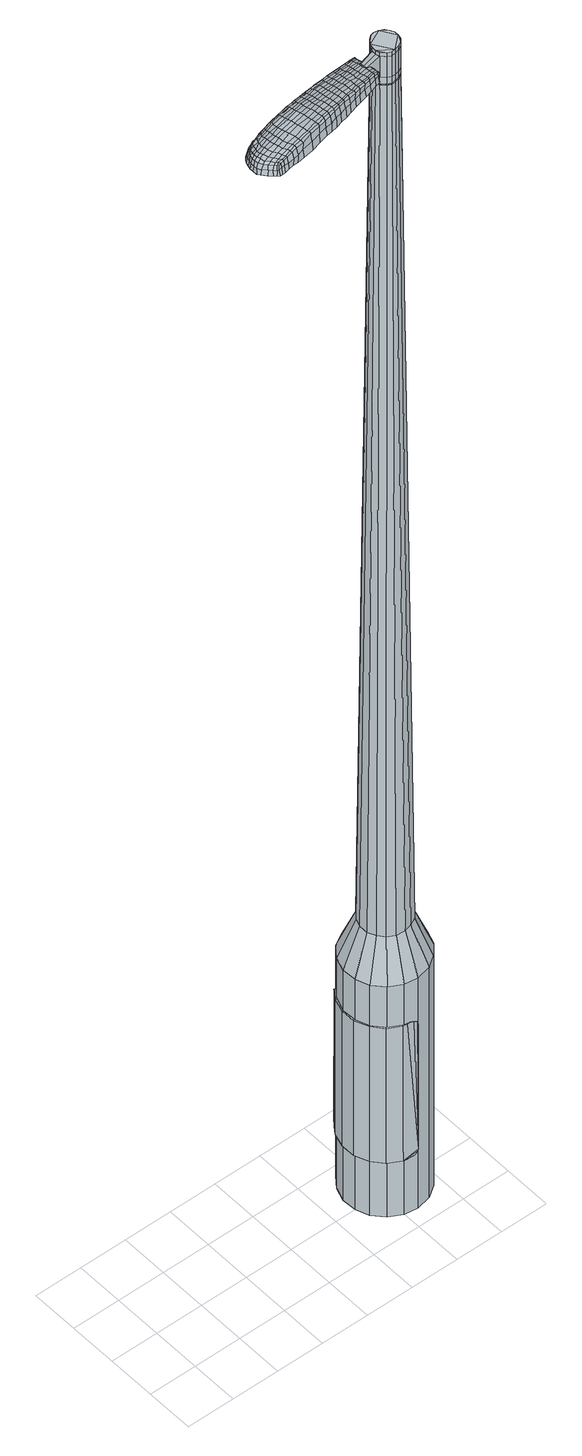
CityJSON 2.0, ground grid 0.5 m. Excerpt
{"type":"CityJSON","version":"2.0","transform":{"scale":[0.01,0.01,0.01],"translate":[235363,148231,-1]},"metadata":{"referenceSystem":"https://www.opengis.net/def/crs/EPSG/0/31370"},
"CityObjects":{
"object1":{"type":"GenericCityObject","attributes":{"cluster":189,"mean_distance_to_centroid":0.269,"new_centroid_x":235365.64,"new_centroid_y":148231.61,"mean_distance_to_camera":12.07,"H1":10.88,"H2":9.41,"Z_final":115.58,"cluster2":-1,"proj_x":235364.16,"proj_y":148224.56,"id_line":85616,"bearing_l":281.86,"distance":7.21,"orientation":"right","G_obj":191.86},"geometry":[{"type":"MultiSurface","lod":"2","boundaries":[[[0,1,2,3]],[[1,4,5,2]],[[4,6,7,5]],[[6,8,9,7]],[[8,10,11,9]],[[10,12,13,11]],[[12,14,15,13]],[[14,16,17,15]],[[16,18,19,17]],[[18,20,21,19]],[[20,22,23,21]],[[22,24,25,23]],[[24,26,27,25]],[[26,28,29,27]],[[28,30,31,29]],[[30,32,33,31]],[[32,34,35,33]],[[34,0,3,35]],[[36,37,38,39]],[[38,40,41,42]],[[41,43,42]],[[42,44,45,46]],[[45,47,46]],[[46,48,49,50]],[[49,51,50]],[[42,46,50,38]],[[50,52,39,38]],[[53,36,39]],[[2,5,7,35]],[[7,9,11,15]],[[11,13,15]],[[15,17,19,23]],[[19,21,23]],[[23,25,27,31]],[[27,29,31]],[[15,23,31,7]],[[31,33,35,7]],[[3,2,35]],[[1,0,54,55]],[[0,34,56,54]],[[34,32,57,56]],[[32,30,58,57]],[[30,28,59,58]],[[28,26,60,59]],[[26,24,61,60]],[[24,22,62,61]],[[22,20,63,62]],[[20,18,64,63]],[[18,16,65,64]],[[16,14,66,65]],[[14,12,67,66]],[[12,10,68,67]],[[10,8,69,68]],[[8,6,70,69]],[[6,4,71,70]],[[4,1,55,71]],[[55,54,72,73]],[[54,56,74,72]],[[56,57,75,74]],[[57,58,76,75]],[[58,59,77,76]],[[59,60,78,77]],[[60,61,79,78]],[[61,62,80,79]],[[62,63,81,80]],[[63,64,82,81]],[[64,65,83,82]],[[65,66,84,83]],[[66,67,85,84]],[[67,68,86,85]],[[68,69,87,86]],[[69,70,88,87]],[[70,71,89,88]],[[71,55,73,89]],[[72,90,91,73]],[[92,93,90,72]],[[94,95,93,92]],[[96,97,95,94]],[[77,98,97,96]],[[78,99,98,77]],[[79,100,99,78]],[[101,102,100,79]],[[81,103,102,101]],[[82,104,103,81]],[[83,105,104,82]],[[106,107,105,83]],[[108,109,107,106]],[[110,111,109,108]],[[112,113,111,110]],[[88,114,113,112]],[[115,116,114,88]],[[73,91,116,115]],[[117,118,119,120]],[[121,117,120,122]],[[123,121,122,124]],[[125,123,124,126]],[[127,125,126,128]],[[129,127,128,130]],[[131,129,130,132]],[[133,131,132,134]],[[135,133,134,136]],[[137,135,136,138]],[[139,137,138,140]],[[141,139,140,142]],[[143,141,142,144]],[[145,143,144,146]],[[147,145,146,148]],[[149,147,148,150]],[[74,92,72]],[[74,75,94,92]],[[75,76,96,94]],[[76,77,96]],[[80,101,79]],[[80,81,101]],[[84,106,83]],[[84,85,108,106]],[[85,86,110,108]],[[86,87,112,110]],[[87,88,112]],[[89,115,88]],[[89,73,115]],[[151,116,91]],[[151,114,116]],[[152,113,114]],[[152,153,111,113]],[[153,154,109,111]],[[154,155,107,109]],[[155,105,107]],[[156,102,103]],[[156,100,102]],[[157,97,98]],[[157,158,95,97]],[[158,159,93,95]],[[159,90,93]],[[39,52,149,160]],[[91,90,161,150]],[[53,39,160,118]],[[90,159,119,161]],[[36,53,118,117]],[[159,158,120,119]],[[37,36,117,121]],[[158,157,122,120]],[[38,37,121,123]],[[157,98,124,122]],[[40,38,123,125]],[[98,99,126,124]],[[41,40,125,127]],[[99,100,128,126]],[[43,41,127,129]],[[100,156,130,128]],[[42,43,129,131]],[[156,103,132,130]],[[44,42,131,133]],[[103,104,134,132]],[[45,44,133,135]],[[104,105,136,134]],[[47,45,135,137]],[[105,155,138,136]],[[46,47,137,139]],[[155,154,140,138]],[[48,46,139,141]],[[154,153,142,140]],[[49,48,141,143]],[[153,152,144,142]],[[51,49,143,145]],[[152,114,146,144]],[[50,51,145,147]],[[114,151,148,146]],[[52,50,147,149]],[[151,91,150,148]],[[149,150,162,163]],[[150,161,164,162]],[[161,119,165,164]],[[119,118,166,165]],[[118,160,167,166]],[[160,149,163,167]],[[168,169,170,171]],[[172,168,171,173]],[[168,172,174,175]],[[169,168,175,176]],[[177,178,179,180]],[[181,177,180,182]],[[177,181,183,184]],[[178,177,184,185]],[[186,187,188,189]],[[190,186,189,191]],[[186,190,192,193]],[[187,186,193,194]],[[195,196,197,198]],[[199,195,198,200]],[[195,199,201,202]],[[196,195,202,203]],[[204,205,206,207]],[[208,204,207,209]],[[204,208,210,211]],[[205,204,211,212]],[[213,214,215,216]],[[217,213,216,218]],[[213,217,219,220]],[[214,213,220,221]],[[222,223,224,225]],[[214,222,225,215]],[[222,214,221,226]],[[223,222,226,227]],[[228,229,230,231]],[[223,228,231,224]],[[228,223,227,232]],[[229,228,232,233]],[[234,172,173,235]],[[229,234,235,230]],[[234,229,233,236]],[[172,234,236,174]],[[237,238,239,240]],[[241,237,240,242]],[[237,241,243,244]],[[238,237,244,245]],[[246,247,248,249]],[[238,246,249,239]],[[246,238,245,250]],[[247,246,250,251]],[[252,253,254,255]],[[247,252,255,248]],[[252,247,251,256]],[[253,252,256,257]],[[258,259,260,261]],[[253,258,261,254]],[[258,253,257,262]],[[259,258,262,263]],[[264,169,176,265]],[[259,264,265,260]],[[264,259,263,266]],[[169,264,266,170]],[[267,268,269,270]],[[271,267,270,272]],[[267,271,273,274]],[[268,267,274,275]],[[276,277,278,279]],[[268,276,279,269]],[[276,268,275,280]],[[277,276,280,281]],[[282,283,284,285]],[[277,282,285,278]],[[282,277,281,286]],[[283,282,286,287]],[[288,181,182,289]],[[283,288,289,284]],[[288,283,287,290]],[[181,288,290,183]],[[291,292,293,294]],[[295,291,294,296]],[[291,295,297,298]],[[292,291,298,299]],[[300,301,302,303]],[[292,300,303,293]],[[300,292,299,304]],[[301,300,304,305]],[[306,307,308,309]],[[301,306,309,302]],[[306,301,305,310]],[[307,306,310,311]],[[312,313,314,315]],[[307,312,315,308]],[[312,307,311,316]],[[313,312,316,317]],[[318,178,185,319]],[[313,318,319,314]],[[318,313,317,320]],[[178,318,320,179]],[[321,207,206,322]],[[323,321,322,324]],[[321,323,325,326]],[[207,321,326,209]],[[327,323,324,328]],[[329,327,328,330]],[[327,329,331,332]],[[323,327,332,325]],[[333,329,330,334]],[[335,333,334,336]],[[333,335,337,338]],[[329,333,338,331]],[[339,335,336,340]],[[341,339,340,342]],[[339,341,343,344]],[[335,339,344,337]],[[345,341,342,346]],[[196,345,346,197]],[[345,196,203,347]],[[341,345,347,343]],[[348,349,194,193]],[[350,348,193,192]],[[348,350,351,352]],[[349,348,352,353]],[[354,355,353,352]],[[356,354,352,351]],[[354,356,357,358]],[[355,354,358,359]],[[360,361,359,358]],[[362,360,358,357]],[[360,362,363,364]],[[361,360,364,365]],[[366,367,365,364]],[[368,366,364,363]],[[366,368,201,199]],[[367,366,199,200]],[[369,370,371,372]],[[271,369,372,273]],[[369,271,272,373]],[[370,369,373,374]],[[375,190,191,376]],[[370,375,376,371]],[[375,370,374,377]],[[190,375,377,192]],[[378,379,380,381]],[[217,378,381,219]],[[378,217,218,382]],[[379,378,382,383]],[[384,385,386,387]],[[379,384,387,380]],[[384,379,383,388]],[[385,384,388,389]],[[390,187,194,391]],[[385,390,391,386]],[[390,385,389,392]],[[187,390,392,188]],[[393,394,395,396]],[[175,393,396,176]],[[393,175,174,397]],[[394,393,397,398]],[[399,400,401,402]],[[394,399,402,395]],[[399,394,398,403]],[[400,399,403,404]],[[405,198,197,406]],[[400,405,406,401]],[[405,400,404,407]],[[198,405,407,200]],[[408,409,410,411]],[[180,408,411,182]],[[408,180,179,412]],[[409,408,412,413]],[[414,202,201,415]],[[409,414,415,410]],[[414,409,413,416]],[[202,414,416,203]],[[417,418,419,420]],[[295,417,420,297]],[[417,295,296,421]],[[418,417,421,422]],[[423,208,209,424]],[[418,423,424,419]],[[423,418,422,425]],[[208,423,425,210]],[[426,427,428,429]],[[241,426,429,243]],[[426,241,242,430]],[[427,426,430,431]],[[432,433,434,435]],[[427,432,435,428]],[[432,427,431,436]],[[433,432,436,437]],[[438,205,212,439]],[[433,438,439,434]],[[438,433,437,440]],[[205,438,440,206]],[[441,442,431,430]],[[240,441,430,242]],[[441,240,239,443]],[[442,441,443,444]],[[445,446,437,436]],[[442,445,436,431]],[[445,442,444,447]],[[446,445,447,448]],[[449,322,206,440]],[[446,449,440,437]],[[449,446,448,450]],[[322,449,450,324]],[[451,452,453,454]],[[298,451,454,299]],[[451,298,297,420]],[[452,451,420,419]],[[455,326,325,456]],[[452,455,456,453]],[[455,452,419,424]],[[326,455,424,209]],[[457,458,444,443]],[[249,457,443,239]],[[457,249,248,459]],[[458,457,459,460]],[[461,462,448,447]],[[458,461,447,444]],[[461,458,460,463]],[[462,461,463,464]],[[465,328,324,450]],[[462,465,450,448]],[[465,462,464,466]],[[328,465,466,330]],[[467,468,469,470]],[[304,467,470,305]],[[467,304,299,454]],[[468,467,454,453]],[[471,332,331,472]],[[468,471,472,469]],[[471,468,453,456]],[[332,471,456,325]],[[473,474,460,459]],[[255,473,459,248]],[[473,255,254,475]],[[474,473,475,476]],[[477,478,464,463]],[[474,477,463,460]],[[477,474,476,479]],[[478,477,479,480]],[[481,334,330,466]],[[478,481,466,464]],[[481,478,480,482]],[[334,481,482,336]],[[483,484,485,486]],[[310,483,486,311]],[[483,310,305,470]],[[484,483,470,469]],[[487,338,337,488]],[[484,487,488,485]],[[487,484,469,472]],[[338,487,472,331]],[[489,490,476,475]],[[261,489,475,254]],[[489,261,260,491]],[[490,489,491,492]],[[493,494,480,479]],[[490,493,479,476]],[[493,490,492,495]],[[494,493,495,496]],[[497,340,336,482]],[[494,497,482,480]],[[497,494,496,498]],[[340,497,498,342]],[[499,500,501,502]],[[316,499,502,317]],[[499,316,311,486]],[[500,499,486,485]],[[503,344,343,504]],[[500,503,504,501]],[[503,500,485,488]],[[344,503,488,337]],[[505,506,492,491]],[[265,505,491,260]],[[505,265,176,396]],[[506,505,396,395]],[[507,508,496,495]],[[506,507,495,492]],[[507,506,395,402]],[[508,507,402,401]],[[509,346,342,498]],[[508,509,498,496]],[[509,508,401,406]],[[346,509,406,197]],[[510,511,413,412]],[[320,510,412,179]],[[510,320,317,502]],[[511,510,502,501]],[[512,347,203,416]],[[511,512,416,413]],[[512,511,501,504]],[[347,512,504,343]],[[513,514,374,373]],[[270,513,373,272]],[[513,270,269,515]],[[514,513,515,516]],[[517,350,192,377]],[[514,517,377,374]],[[517,514,516,518]],[[350,517,518,351]],[[519,520,521,522]],[[220,519,522,221]],[[519,220,219,381]],[[520,519,381,380]],[[523,524,525,526]],[[520,523,526,521]],[[523,520,380,387]],[[524,523,387,386]],[[527,349,353,528]],[[524,527,528,525]],[[527,524,386,391]],[[349,527,391,194]],[[529,530,516,515]],[[279,529,515,269]],[[529,279,278,531]],[[530,529,531,532]],[[533,356,351,518]],[[530,533,518,516]],[[533,530,532,534]],[[356,533,534,357]],[[535,536,537,538]],[[226,535,538,227]],[[535,226,221,522]],[[536,535,522,521]],[[539,540,541,542]],[[536,539,542,537]],[[539,536,521,526]],[[540,539,526,525]],[[543,355,359,544]],[[540,543,544,541]],[[543,540,525,528]],[[355,543,528,353]],[[545,546,532,531]],[[285,545,531,278]],[[545,285,284,547]],[[546,545,547,548]],[[549,362,357,534]],[[546,549,534,532]],[[549,546,548,550]],[[362,549,550,363]],[[551,552,553,554]],[[232,551,554,233]],[[551,232,227,538]],[[552,551,538,537]],[[555,556,557,558]],[[552,555,558,553]],[[555,552,537,542]],[[556,555,542,541]],[[559,361,365,560]],[[556,559,560,557]],[[559,556,541,544]],[[361,559,544,359]],[[561,562,548,547]],[[289,561,547,284]],[[561,289,182,411]],[[562,561,411,410]],[[563,368,363,550]],[[562,563,550,548]],[[563,562,410,415]],[[368,563,415,201]],[[564,565,398,397]],[[236,564,397,174]],[[564,236,233,554]],[[565,564,554,553]],[[566,567,404,403]],[[565,566,403,398]],[[566,565,553,558]],[[567,566,558,557]],[[568,367,200,407]],[[567,568,407,404]],[[568,567,557,560]],[[367,568,560,365]],[[569,570,571,572]],[[572,571,573,574]],[[575,573,571,576]],[[576,571,570,577]],[[578,579,580,581]],[[581,580,582,583]],[[584,582,580,585]],[[585,580,579,586]],[[587,588,589,590]],[[590,589,591,592]],[[593,591,589,594]],[[594,589,588,595]],[[596,597,598,599]],[[599,598,600,601]],[[602,600,598,603]],[[603,598,597,604]],[[605,606,607,608]],[[608,607,609,610]],[[611,609,607,612]],[[612,607,606,613]],[[614,615,616,617]],[[617,616,618,619]],[[620,618,616,621]],[[621,616,615,622]],[[623,624,625,626]],[[626,625,615,614]],[[622,615,625,627]],[[627,625,624,628]],[[629,630,631,632]],[[632,631,624,623]],[[628,624,631,633]],[[633,631,630,634]],[[574,573,635,636]],[[636,635,630,629]],[[634,630,635,637]],[[637,635,573,575]],[[638,639,640,641]],[[641,640,642,643]],[[644,642,640,645]],[[645,640,639,646]],[[647,648,649,650]],[[650,649,639,638]],[[646,639,649,651]],[[651,649,648,652]],[[653,654,655,656]],[[656,655,648,647]],[[652,648,655,657]],[[657,655,654,658]],[[659,660,661,662]],[[662,661,654,653]],[[658,654,661,663]],[[663,661,660,664]],[[577,570,665,666]],[[666,665,660,659]],[[664,660,665,667]],[[667,665,570,569]],[[668,669,670,671]],[[671,670,672,673]],[[674,672,670,675]],[[675,670,669,676]],[[677,678,679,680]],[[680,679,669,668]],[[676,669,679,681]],[[681,679,678,682]],[[683,684,685,686]],[[686,685,678,677]],[[682,678,685,687]],[[687,685,684,688]],[[583,582,689,690]],[[690,689,684,683]],[[688,684,689,691]],[[691,689,582,584]],[[692,693,694,695]],[[695,694,696,697]],[[698,696,694,699]],[[699,694,693,700]],[[701,702,703,704]],[[704,703,693,692]],[[700,693,703,705]],[[705,703,702,706]],[[707,708,709,710]],[[710,709,702,701]],[[706,702,709,711]],[[711,709,708,712]],[[713,714,715,716]],[[716,715,708,707]],[[712,708,715,717]],[[717,715,714,718]],[[586,579,719,720]],[[720,719,714,713]],[[718,714,719,721]],[[721,719,579,578]],[[605,608,722,723]],[[723,722,724,725]],[[726,724,722,166]],[[166,722,608,610]],[[725,724,727,728]],[[728,727,729,730]],[[731,729,727,732]],[[732,727,724,726]],[[730,729,733,734]],[[734,733,735,736]],[[737,735,733,738]],[[738,733,729,731]],[[736,735,739,740]],[[740,739,741,742]],[[743,741,739,744]],[[744,739,735,737]],[[742,741,745,746]],[[746,745,597,596]],[[604,597,745,747]],[[747,745,741,743]],[[595,748,749,594]],[[594,749,750,593]],[[751,750,749,752]],[[752,749,748,753]],[[753,754,755,752]],[[752,755,756,751]],[[757,756,755,758]],[[758,755,754,759]],[[759,760,761,758]],[[758,761,762,757]],[[763,762,761,764]],[[764,761,760,765]],[[765,766,767,764]],[[764,767,768,763]],[[602,768,767,600]],[[600,767,766,601]],[[769,770,771,772]],[[772,771,672,674]],[[673,672,771,773]],[[773,771,770,774]],[[592,591,775,776]],[[776,775,770,769]],[[774,770,775,777]],[[777,775,591,593]],[[778,779,780,781]],[[781,780,618,620]],[[619,618,780,782]],[[782,780,779,783]],[[784,785,786,787]],[[787,786,779,778]],[[783,779,786,788]],[[788,786,785,789]],[[595,588,790,791]],[[791,790,785,784]],[[789,785,790,792]],[[792,790,588,587]],[[793,794,795,796]],[[796,795,576,577]],[[575,576,795,797]],[[797,795,794,798]],[[799,800,801,802]],[[802,801,794,793]],[[798,794,801,803]],[[803,801,800,804]],[[596,599,805,806]],[[806,805,800,799]],[[804,800,805,807]],[[807,805,599,601]],[[808,809,810,811]],[[811,810,581,583]],[[578,581,810,812]],[[812,810,809,813]],[[602,603,814,815]],[[815,814,809,808]],[[813,809,814,816]],[[816,814,603,604]],[[817,818,819,820]],[[820,819,696,698]],[[697,696,819,821]],[[821,819,818,822]],[[610,609,823,824]],[[824,823,818,817]],[[822,818,823,825]],[[825,823,609,611]],[[826,827,828,829]],[[829,828,642,644]],[[643,642,828,830]],[[830,828,827,831]],[[832,833,834,835]],[[835,834,827,826]],[[831,827,834,836]],[[836,834,833,837]],[[613,606,838,839]],[[839,838,833,832]],[[837,833,838,840]],[[840,838,606,605]],[[831,841,842,830]],[[830,842,641,643]],[[638,641,842,843]],[[843,842,841,844]],[[837,845,846,836]],[[836,846,841,831]],[[844,841,846,847]],[[847,846,845,848]],[[605,723,849,840]],[[840,849,845,837]],[[848,845,849,850]],[[850,849,723,725]],[[851,852,853,854]],[[854,853,699,700]],[[698,699,853,820]],[[820,853,852,817]],[[726,166,855,856]],[[856,855,852,851]],[[817,852,855,824]],[[824,855,166,610]],[[844,857,858,843]],[[843,858,650,638]],[[647,650,858,859]],[[858,857,859]],[[848,860,861,847]],[[847,861,857,844]],[[859,857,861,862]],[[862,861,860,863]],[[725,728,864,850]],[[850,864,860,848]],[[863,860,864,865]],[[865,864,728,730]],[[866,867,868,869]],[[869,868,705,706]],[[700,705,868,854]],[[854,868,867,851]],[[731,732,870,871]],[[871,870,867,866]],[[851,867,870,856]],[[856,870,732,726]],[[872,873,859]],[[859,873,656,647]],[[653,656,873,874]],[[874,873,872,875]],[[863,876,877,862]],[[862,877,872,859]],[[875,872,877,878]],[[878,877,876,879]],[[730,734,880,865]],[[865,880,876,863]],[[879,876,880,881]],[[881,880,734,736]],[[882,883,884,885]],[[885,884,711,712]],[[706,711,884,869]],[[869,884,883,866]],[[737,738,886,887]],[[887,886,883,882]],[[866,883,886,871]],[[871,886,738,731]],[[875,888,889,874]],[[874,889,662,653]],[[659,662,889,890]],[[890,889,888,891]],[[879,892,893,878]],[[878,893,888,875]],[[891,888,893,894]],[[894,893,892,895]],[[736,740,896,881]],[[881,896,892,879]],[[895,892,896,897]],[[897,896,740,742]],[[898,899,900,901]],[[901,900,717,718]],[[712,717,900,885]],[[885,900,899,882]],[[743,744,902,903]],[[903,902,899,898]],[[882,899,902,887]],[[887,902,744,737]],[[891,904,905,890]],[[890,905,666,659]],[[577,666,905,796]],[[796,905,904,793]],[[895,906,907,894]],[[894,907,904,891]],[[793,904,907,802]],[[802,907,906,799]],[[742,746,908,897]],[[897,908,906,895]],[[799,906,908,806]],[[806,908,746,596]],[[813,909,910,812]],[[812,910,721,578]],[[718,721,910,901]],[[901,910,909,898]],[[604,747,911,816]],[[816,911,909,813]],[[898,909,911,903]],[[903,911,747,743]],[[774,912,913,773]],[[773,913,671,673]],[[668,671,913,914]],[[914,913,912,915]],[[593,750,916,777]],[[777,916,912,774]],[[915,912,916,917]],[[917,916,750,751]],[[918,919,920,921]],[[921,920,621,622]],[[620,621,920,781]],[[781,920,919,778]],[[922,923,924,925]],[[925,924,919,918]],[[778,919,924,787]],[[787,924,923,784]],[[753,748,926,927]],[[927,926,923,922]],[[784,923,926,791]],[[791,926,748,595]],[[915,928,929,914]],[[914,929,680,668]],[[677,680,929,930]],[[930,929,928,931]],[[751,756,932,917]],[[917,932,928,915]],[[931,928,932,933]],[[933,932,756,757]],[[934,935,936,937]],[[937,936,627,628]],[[622,627,936,921]],[[921,936,935,918]],[[938,939,940,941]],[[941,940,935,934]],[[918,935,940,925]],[[925,940,939,922]],[[759,754,942,943]],[[943,942,939,938]],[[922,939,942,927]],[[927,942,754,753]],[[931,944,945,930]],[[930,945,686,677]],[[683,686,945,946]],[[946,945,944,947]],[[757,762,948,933]],[[933,948,944,931]],[[947,944,948,949]],[[949,948,762,763]],[[950,951,952,953]],[[953,952,633,634]],[[628,633,952,937]],[[937,952,951,934]],[[954,955,956,957]],[[957,956,951,950]],[[934,951,956,941]],[[941,956,955,938]],[[765,760,958,959]],[[959,958,955,954]],[[938,955,958,943]],[[943,958,760,759]],[[947,960,961,946]],[[946,961,690,683]],[[583,690,961,811]],[[811,961,960,808]],[[763,768,962,949]],[[949,962,960,947]],[[808,960,962,815]],[[815,962,768,602]],[[798,963,964,797]],[[797,964,637,575]],[[634,637,964,953]],[[953,964,963,950]],[[804,965,966,803]],[[803,966,963,798]],[[950,963,966,957]],[[957,966,965,954]],[[601,766,967,807]],[[807,967,965,804]],[[954,965,967,959]],[[959,967,766,765]],[[569,572,171,170]],[[572,574,173,171]],[[584,585,184,183]],[[585,586,185,184]],[[587,590,189,188]],[[590,592,191,189]],[[611,612,211,210]],[[612,613,212,211]],[[614,617,216,215]],[[617,619,218,216]],[[623,626,225,224]],[[626,614,215,225]],[[629,632,231,230]],[[632,623,224,231]],[[574,636,235,173]],[[636,629,230,235]],[[644,645,244,243]],[[645,646,245,244]],[[646,651,250,245]],[[651,652,251,250]],[[652,657,256,251]],[[657,658,257,256]],[[658,663,262,257]],[[663,664,263,262]],[[664,667,266,263]],[[667,569,170,266]],[[674,675,274,273]],[[675,676,275,274]],[[676,681,280,275]],[[681,682,281,280]],[[682,687,286,281]],[[687,688,287,286]],[[688,691,290,287]],[[691,584,183,290]],[[692,695,294,293]],[[695,697,296,294]],[[701,704,303,302]],[[704,692,293,303]],[[707,710,309,308]],[[710,701,302,309]],[[713,716,315,314]],[[716,707,308,315]],[[586,720,319,185]],[[720,713,314,319]],[[769,772,372,371]],[[772,674,273,372]],[[592,776,376,191]],[[776,769,371,376]],[[619,782,382,218]],[[782,783,383,382]],[[783,788,388,383]],[[788,789,389,388]],[[789,792,392,389]],[[792,587,188,392]],[[697,821,421,296]],[[821,822,422,421]],[[822,825,425,422]],[[825,611,210,425]],[[826,829,429,428]],[[829,644,243,429]],[[832,835,435,434]],[[835,826,428,435]],[[613,839,439,212]],[[839,832,434,439]],[[968,969,970,971]],[[972,973,971,970]],[[974,975,976,977]],[[978,979,980,981]],[[969,982,983,970]],[[984,972,970,983]],[[985,974,977,986]],[[987,988,979,978]],[[982,989,990,983]],[[990,991,984,983]],[[992,985,986,993]],[[994,988,987,995]],[[989,996,997,990]],[[997,998,991,990]],[[999,992,993,1000]],[[1001,994,995,1002]],[[1003,1004,1005,1006]],[[1007,1008,1004,1003]],[[1007,1009,1010,1008]],[[1009,1011,1012,1010]],[[1013,1014,1015,1016]],[[1017,1018,1014,1013]],[[1019,1020,1018,1017]],[[1021,1022,1020,1019]],[[1016,1005,1004,1013]],[[1013,1004,1008,1017]],[[1008,1010,1019,1017]],[[1010,1012,1021,1019]],[[977,976,973,972]],[[986,977,972,984]],[[991,993,986,984]],[[998,1000,993,991]],[[978,981,975,974]],[[987,978,974,985]],[[995,987,985,992]],[[1002,995,992,999]],[[979,1003,1006,980]],[[988,1007,1003,979]],[[1009,1007,988,994]],[[1011,1009,994,1001]],[[1023,1024,1025,1026]],[[1025,1027,1028,1029]],[[1025,1029,1030,1031]],[[1025,1031,1026]],[[1032,1023,1026,1033]],[[1034,1033,1026,1035]],[[1036,1035,1026]],[[1037,1025,1024,1038]],[[1039,1037,1038,1040]],[[1041,1039,1040,1042]],[[1043,1041,1042,1044]],[[1045,1043,1044,1046]],[[1046,1047,1048,1049]],[[1046,1049,1050,1051]],[[1046,1051,1052,1053]],[[1052,1054,1055,1056]],[[1052,1056,1057,1058]],[[1052,1058,1053]],[[1046,1053,1045]],[[1059,1060,1024,1023]],[[1061,1062,1027,1025]],[[1063,1064,1036,1026]],[[1060,1065,1038,1024]],[[1066,1061,1025,1037]],[[1065,1067,1040,1038]],[[1068,1066,1037,1039]],[[1067,1069,1042,1040]],[[1070,1068,1039,1041]],[[1069,1071,1044,1042]],[[1072,1070,1041,1043]],[[1071,1073,1046,1044]],[[1074,1072,1043,1045]],[[1073,1075,1047,1046]],[[1076,1077,1054,1052]],[[1078,1074,1045,1053]],[[1048,1047,1075,1079]],[[1049,1048,1079,1080]],[[1050,1049,1080,1081]],[[1051,1050,1081,1082]],[[1052,1051,1082,1076]],[[1083,1059,1023,1032]],[[1084,1083,1032,1033]],[[1085,1084,1033,1034]],[[1086,1085,1034,1035]],[[1064,1086,1035,1036]],[[1028,1027,1062,1087]],[[1055,1054,1077,1088]],[[1029,1028,1087,1089]],[[1030,1029,1089,1090]],[[1031,1030,1090,1091]],[[1026,1031,1091,1063]],[[1056,1055,1088,1092]],[[1057,1056,1092,1093]],[[1058,1057,1093,1094]],[[1053,1058,1094,1078]]]}]}
},
"vertices":[
[222,50,384],[221,65,384],[221,65,96],[222,50,96],[226,79,384],[226,79,96],[235,91,384],[235,91,96],[247,98,384],[247,98,96],[262,101,384],[262,101,96],[276,99,384],[276,99,96],[289,92,384],[289,92,96],[299,81,384],[299,81,96],[304,68,384],[304,68,96],[305,53,384],[305,53,96],[300,39,384],[300,39,96],[291,28,384],[291,28,96],[279,20,384],[279,20,96],[264,17,384],[264,17,96],[250,19,384],[250,19,96],[237,26,384],[237,26,96],[227,37,384],[227,37,96],[255,48,1524],[259,46,1524],[263,46,1524],[250,56,1524],[268,47,1524],[272,49,1524],[276,57,1524],[275,53,1524],[276,62,1524],[274,66,1524],[267,72,1524],[271,70,1524],[262,73,1524],[258,72,1524],[251,65,1524],[254,69,1524],[250,61,1524],[251,52,1524],[238,54,429],[238,63,429],[242,46,429],[247,39,429],[255,35,429],[264,34,429],[272,36,429],[280,40,429],[285,47,429],[288,56,429],[288,64,429],[284,72,429],[278,79,429],[271,83,429],[262,84,429],[254,82,429],[246,78,429],[241,71,429],[250,56,1483],[250,61,1483],[251,52,1483],[255,48,1483],[259,46,1483],[263,46,1483],[268,47,1483],[272,49,1483],[275,53,1483],[276,57,1483],[276,62,1483],[274,66,1483],[271,70,1483],[267,72,1483],[262,73,1483],[258,72,1483],[254,69,1483],[251,65,1483],[250,56,1485],[250,61,1485],[252,52,1483],[252,52,1485],[255,49,1483],[255,49,1485],[259,47,1483],[259,47,1485],[263,46,1485],[268,47,1485],[272,49,1485],[274,53,1483],[274,53,1485],[276,57,1485],[276,62,1485],[274,66,1485],[271,69,1483],[271,69,1485],[267,71,1483],[267,71,1485],[262,72,1483],[262,72,1485],[258,71,1483],[258,71,1485],[254,69,1485],[252,65,1483],[252,65,1485],[255,48,1519],[251,52,1519],[251,52,1493],[255,48,1493],[259,46,1519],[259,46,1493],[263,46,1519],[263,46,1493],[268,47,1519],[268,47,1493],[272,49,1519],[272,49,1493],[275,53,1519],[275,53,1493],[276,57,1519],[276,57,1493],[276,62,1519],[276,62,1493],[274,66,1519],[274,66,1493],[271,70,1519],[271,70,1493],[267,72,1519],[267,72,1493],[262,73,1519],[262,73,1493],[258,72,1519],[258,72,1493],[254,69,1519],[254,69,1493],[251,65,1519],[251,65,1493],[250,61,1519],[250,61,1493],[251,65,1485],[258,72,1485],[262,73,1485],[267,72,1485],[271,70,1485],[275,53,1485],[259,46,1485],[255,48,1485],[251,52,1485],[250,56,1519],[250,56,1493],[231,56,1513],[231,56,1518],[231,52,1513],[232,49,1513],[232,49,1518],[231,52,1518],[155,56,1519],[162,58,1518],[160,59,1509],[153,58,1510],[147,55,1519],[145,56,1510],[148,54,1526],[156,55,1525],[163,56,1525],[163,19,1519],[170,20,1518],[170,22,1525],[163,20,1525],[154,17,1519],[155,18,1526],[153,15,1510],[162,17,1510],[169,19,1509],[87,21,1519],[87,24,1519],[86,24,1513],[86,20,1513],[89,17,1519],[88,17,1513],[91,17,1524],[89,21,1524],[88,25,1524],[160,36,1530],[167,38,1529],[166,41,1529],[159,39,1530],[151,34,1531],[150,37,1531],[152,30,1530],[161,32,1530],[168,34,1529],[239,53,1512],[238,55,1512],[237,55,1517],[237,53,1517],[239,50,1512],[238,50,1517],[238,49,1506],[238,53,1506],[237,55,1506],[97,43,1519],[100,44,1519],[99,45,1512],[96,44,1512],[95,42,1518],[94,43,1512],[96,41,1522],[98,42,1523],[101,43,1524],[105,45,1519],[110,47,1519],[109,48,1512],[104,47,1512],[106,44,1524],[111,46,1525],[116,49,1519],[124,50,1519],[122,51,1511],[115,50,1511],[117,47,1526],[125,49,1526],[135,53,1519],[133,54,1510],[136,51,1526],[228,67,1513],[220,66,1513],[221,65,1518],[229,66,1517],[234,68,1512],[233,67,1516],[233,69,1506],[227,68,1507],[219,67,1507],[213,65,1514],[206,64,1515],[207,63,1520],[214,64,1519],[212,66,1507],[204,65,1507],[198,63,1515],[191,62,1516],[192,61,1522],[199,62,1521],[197,64,1508],[189,63,1508],[184,61,1517],[176,60,1517],[177,58,1524],[185,60,1523],[182,62,1508],[175,61,1509],[169,59,1518],[170,57,1524],[168,60,1509],[104,8,1519],[107,8,1519],[107,9,1524],[104,9,1523],[101,8,1518],[102,9,1522],[101,6,1512],[103,6,1512],[106,6,1512],[112,8,1519],[118,9,1519],[118,11,1525],[112,10,1524],[111,7,1512],[117,8,1512],[124,10,1519],[131,12,1519],[132,13,1526],[124,12,1526],[123,9,1511],[131,10,1511],[143,14,1519],[143,16,1526],[142,12,1510],[234,38,1513],[227,36,1513],[226,34,1507],[233,36,1507],[239,40,1512],[239,38,1506],[238,40,1516],[234,39,1517],[227,37,1518],[219,34,1514],[212,32,1515],[211,30,1507],[219,32,1507],[220,35,1519],[213,33,1520],[205,30,1515],[198,28,1516],[197,26,1508],[204,28,1508],[206,31,1521],[198,29,1522],[191,26,1517],[184,24,1517],[183,22,1509],[190,24,1508],[191,28,1523],[184,26,1524],[177,22,1518],[176,20,1509],[177,24,1524],[232,52,1519],[232,54,1519],[225,50,1520],[224,53,1520],[225,47,1520],[233,49,1519],[218,48,1522],[217,51,1522],[210,47,1523],[210,50,1523],[211,44,1523],[218,45,1521],[203,45,1524],[202,48,1524],[196,44,1525],[195,47,1525],[196,41,1525],[204,42,1524],[189,42,1526],[188,45,1526],[181,41,1527],[181,44,1527],[182,37,1527],[189,39,1526],[174,39,1528],[173,42,1528],[175,36,1528],[92,22,1527],[91,25,1527],[93,18,1526],[98,19,1527],[96,23,1528],[95,26,1528],[102,24,1529],[102,28,1529],[104,20,1528],[111,21,1530],[110,25,1530],[109,29,1530],[117,27,1531],[116,30,1531],[118,23,1530],[127,25,1531],[126,29,1531],[125,32,1531],[138,31,1531],[138,35,1531],[139,28,1531],[99,8,1518],[96,10,1519],[96,9,1513],[98,7,1513],[100,9,1523],[98,11,1523],[93,13,1519],[92,12,1513],[94,14,1524],[93,40,1518],[91,38,1518],[93,38,1523],[95,40,1523],[92,41,1513],[90,39,1513],[89,35,1519],[88,32,1519],[89,32,1524],[91,35,1523],[88,36,1513],[87,32,1513],[87,28,1519],[88,28,1524],[86,28,1513],[157,54,1528],[157,52,1528],[164,53,1528],[164,55,1527],[148,52,1528],[148,50,1529],[157,49,1529],[158,46,1530],[165,47,1529],[165,50,1528],[149,47,1529],[149,44,1530],[158,43,1530],[166,44,1529],[149,41,1531],[163,22,1528],[163,24,1529],[154,22,1529],[155,20,1528],[170,24,1527],[170,26,1528],[162,28,1529],[153,26,1530],[169,30,1528],[241,41,1512],[241,43,1512],[239,43,1517],[240,41,1517],[240,40,1506],[240,42,1506],[240,46,1512],[239,46,1517],[239,46,1506],[236,67,1512],[236,66,1512],[235,66,1506],[235,68,1506],[235,66,1517],[235,65,1517],[237,63,1512],[237,61,1512],[236,61,1506],[236,64,1506],[235,63,1517],[236,60,1517],[238,58,1512],[237,58,1506],[236,58,1517],[229,65,1519],[230,64,1519],[222,64,1520],[222,62,1520],[230,62,1519],[231,59,1519],[223,60,1520],[223,58,1520],[231,57,1519],[224,55,1520],[234,40,1519],[234,42,1519],[227,40,1520],[227,38,1520],[233,45,1519],[226,44,1520],[215,63,1521],[215,61,1521],[207,62,1522],[208,60,1522],[215,59,1521],[216,56,1521],[208,58,1522],[209,55,1523],[217,54,1522],[209,52,1523],[220,36,1521],[220,38,1521],[212,37,1522],[213,35,1522],[219,42,1521],[212,40,1522],[200,61,1523],[200,59,1523],[193,59,1524],[193,58,1524],[201,56,1523],[201,54,1524],[193,55,1525],[194,52,1525],[202,51,1524],[195,49,1525],[206,33,1523],[205,35,1523],[198,33,1524],[198,31,1524],[204,38,1524],[197,37,1525],[185,58,1525],[186,56,1525],[178,57,1526],[178,55,1526],[186,54,1526],[187,51,1526],[179,53,1527],[180,50,1527],[187,48,1526],[180,47,1527],[191,29,1525],[191,31,1525],[184,29,1526],[184,27,1526],[190,35,1526],[183,33,1527],[171,56,1527],[171,54,1527],[172,51,1527],[172,48,1528],[173,45,1528],[177,25,1527],[177,28,1527],[176,31,1528],[102,10,1525],[100,11,1525],[106,10,1526],[104,12,1526],[97,14,1526],[101,15,1527],[97,40,1525],[95,38,1525],[99,40,1526],[100,41,1525],[93,36,1525],[92,32,1526],[96,33,1527],[97,37,1526],[91,29,1526],[95,30,1527],[111,11,1526],[109,13,1527],[117,12,1527],[116,14,1528],[107,16,1528],[113,17,1529],[105,43,1526],[104,41,1527],[110,42,1528],[111,44,1527],[103,38,1527],[102,35,1528],[109,36,1529],[109,40,1528],[101,31,1528],[109,33,1530],[123,13,1528],[122,15,1529],[131,15,1528],[130,17,1529],[120,19,1529],[129,20,1530],[117,46,1528],[116,44,1528],[125,46,1529],[125,48,1528],[116,41,1529],[116,38,1530],[124,39,1530],[124,43,1530],[116,34,1530],[124,36,1531],[143,17,1529],[142,19,1529],[141,23,1530],[136,50,1528],[136,48,1529],[136,45,1530],[137,42,1530],[137,38,1531],[161,57,1509],[162,56,1518],[155,54,1518],[154,56,1509],[147,53,1519],[145,54,1510],[148,52,1525],[156,53,1525],[163,54,1525],[170,24,1525],[169,22,1518],[162,21,1518],[163,22,1525],[154,19,1519],[154,20,1525],[153,17,1510],[161,19,1509],[168,21,1509],[88,24,1513],[89,25,1519],[89,21,1519],[88,21,1513],[91,18,1519],[90,18,1513],[92,18,1524],[91,22,1524],[90,25,1524],[166,41,1528],[166,38,1528],[159,36,1529],[159,39,1529],[151,34,1529],[150,37,1529],[151,31,1529],[160,33,1529],[167,34,1528],[235,55,1516],[236,55,1512],[236,52,1512],[236,52,1516],[237,49,1512],[236,49,1516],[236,49,1506],[236,52,1506],[235,55,1506],[100,43,1512],[101,42,1519],[98,41,1518],[97,42,1512],[96,40,1518],[95,41,1512],[97,39,1522],[99,40,1523],[102,41,1523],[110,46,1512],[111,45,1519],[106,44,1519],[104,45,1512],[106,42,1524],[112,44,1525],[123,50,1511],[124,48,1519],[117,47,1519],[115,48,1511],[118,45,1525],[125,47,1526],[135,51,1519],[134,52,1510],[137,49,1526],[222,63,1518],[221,64,1513],[228,65,1513],[229,65,1517],[233,66,1512],[232,65,1515],[232,67,1506],[227,66,1506],[220,65,1507],[207,61,1520],[206,62,1514],[213,63,1514],[214,62,1519],[212,64,1507],[205,63,1507],[192,59,1522],[191,60,1516],[198,61,1515],[199,60,1521],[197,62,1508],[190,61,1508],[178,57,1523],[177,58,1517],[184,59,1516],[185,58,1522],[182,60,1508],[175,59,1508],[169,57,1517],[171,55,1524],[168,58,1509],[107,11,1523],[107,10,1519],[104,10,1518],[104,11,1523],[102,10,1518],[102,11,1522],[101,8,1512],[103,8,1512],[106,8,1512],[118,13,1525],[117,11,1519],[112,10,1519],[112,12,1524],[111,9,1512],[117,10,1512],[132,15,1526],[131,14,1519],[123,12,1519],[124,14,1525],[122,10,1511],[130,12,1511],[142,16,1519],[143,18,1526],[141,14,1510],[225,36,1507],[226,38,1513],[233,40,1513],[233,38,1506],[238,41,1512],[238,40,1506],[237,42,1515],[234,41,1517],[227,39,1518],[211,32,1507],[212,34,1514],[219,36,1514],[218,34,1507],[219,37,1519],[212,35,1520],[196,28,1508],[197,30,1516],[204,32,1515],[204,30,1508],[205,33,1521],[198,31,1522],[182,24,1508],[183,26,1517],[190,28,1516],[189,26,1508],[191,29,1522],[184,28,1523],[176,24,1517],[175,22,1509],[177,26,1524],[231,51,1518],[231,54,1518],[224,50,1519],[224,52,1519],[225,47,1519],[217,48,1520],[216,51,1520],[210,47,1521],[209,49,1521],[210,44,1521],[218,45,1520],[202,45,1523],[202,48,1523],[195,44,1524],[195,46,1524],[196,41,1524],[203,42,1523],[188,42,1525],[187,45,1525],[181,41,1526],[180,43,1526],[181,37,1526],[189,39,1525],[174,39,1527],[173,42,1527],[174,36,1527],[92,25,1526],[93,22,1526],[95,19,1525],[98,19,1526],[97,23,1526],[96,26,1526],[102,27,1528],[103,24,1528],[104,21,1527],[111,22,1528],[110,26,1529],[109,29,1529],[116,30,1530],[117,27,1530],[118,23,1529],[127,25,1530],[126,29,1530],[125,32,1530],[137,35,1530],[138,31,1530],[139,28,1530],[97,11,1513],[98,12,1518],[100,10,1518],[100,9,1512],[101,11,1523],[99,12,1523],[94,15,1519],[94,14,1513],[96,15,1523],[94,37,1523],[93,37,1518],[95,39,1518],[96,39,1523],[94,40,1512],[92,38,1512],[91,31,1523],[90,31,1519],[91,34,1519],[93,34,1523],[90,35,1513],[89,31,1513],[89,28,1519],[90,28,1524],[88,28,1513],[164,52,1527],[157,51,1527],[157,52,1527],[164,53,1526],[148,51,1527],[148,49,1528],[165,47,1528],[158,45,1528],[157,48,1528],[164,50,1527],[149,47,1528],[149,44,1529],[158,42,1529],[165,44,1528],[149,40,1529],[154,23,1528],[162,25,1527],[163,23,1527],[154,21,1527],[170,25,1526],[169,26,1527],[161,28,1528],[153,26,1528],[168,30,1527],[237,43,1516],[238,43,1512],[239,41,1512],[238,42,1516],[238,41,1506],[238,42,1506],[238,46,1512],[237,46,1516],[237,45,1506],[233,66,1506],[234,65,1512],[234,66,1512],[233,67,1506],[233,65,1516],[233,64,1516],[234,60,1506],[235,60,1512],[234,63,1512],[233,63,1506],[234,62,1516],[234,60,1516],[235,58,1512],[234,58,1506],[235,57,1516],[229,63,1518],[229,64,1518],[222,63,1519],[222,62,1519],[230,59,1518],[229,61,1518],[222,60,1519],[223,57,1519],[230,56,1518],[223,55,1519],[226,40,1519],[233,42,1518],[233,41,1518],[226,39,1519],[232,45,1518],[226,44,1519],[214,61,1520],[214,62,1520],[207,60,1521],[215,56,1520],[215,59,1520],[208,57,1521],[208,55,1521],[216,53,1520],[209,52,1521],[212,37,1521],[219,39,1520],[219,37,1520],[212,36,1521],[218,42,1520],[211,40,1521],[200,58,1522],[200,59,1522],[192,58,1523],[192,57,1523],[201,53,1522],[200,56,1522],[193,55,1523],[194,52,1524],[201,51,1523],[194,49,1524],[197,33,1523],[205,35,1522],[205,34,1522],[198,32,1523],[204,38,1522],[197,37,1523],[185,56,1524],[185,57,1524],[178,56,1525],[178,55,1525],[186,51,1525],[186,53,1524],[179,52,1525],[179,49,1526],[187,48,1525],[180,46,1526],[183,30,1525],[190,31,1524],[191,30,1524],[183,28,1525],[189,35,1524],[182,33,1525],[171,53,1526],[171,55,1526],[172,48,1527],[171,51,1526],[172,45,1527],[176,28,1526],[176,27,1526],[175,32,1526],[101,13,1524],[103,11,1524],[106,12,1525],[104,13,1525],[98,15,1525],[101,16,1525],[100,39,1525],[96,37,1524],[98,39,1524],[101,40,1525],[97,33,1526],[93,32,1525],[95,35,1524],[98,36,1525],[92,29,1525],[96,30,1526],[110,14,1526],[111,12,1526],[117,13,1526],[116,15,1527],[107,17,1526],[114,18,1527],[111,42,1527],[105,40,1526],[106,41,1526],[112,43,1526],[109,36,1528],[103,34,1527],[104,37,1526],[110,39,1527],[102,31,1527],[109,32,1528],[122,16,1527],[123,14,1527],[131,16,1527],[130,17,1528],[120,19,1528],[129,21,1529],[125,45,1528],[117,43,1527],[118,44,1527],[125,46,1527],[124,39,1529],[116,37,1529],[116,40,1528],[125,42,1528],[116,34,1529],[125,36,1530],[142,20,1528],[143,18,1528],[140,24,1529],[137,47,1528],[137,48,1528],[137,41,1529],[137,44,1529],[137,38,1530],[233,67,1508],[234,60,1508],[202,55,1509],[200,62,1509],[181,51,1510],[179,59,1510],[142,43,1512],[140,53,1512],[157,56,1511],[159,47,1511],[124,40,1513],[111,37,1514],[109,45,1514],[122,49,1513],[235,54,1508],[204,47,1509],[182,42,1510],[144,34,1512],[161,38,1511],[126,31,1513],[113,28,1514],[237,47,1508],[205,39,1509],[184,34,1510],[146,25,1512],[163,29,1511],[115,19,1514],[128,22,1513],[238,40,1508],[207,31,1509],[186,26,1510],[147,16,1512],[165,20,1511],[117,11,1514],[130,12,1513],[98,33,1514],[94,31,1514],[92,38,1514],[96,42,1514],[100,25,1514],[95,24,1514],[101,17,1514],[97,17,1514],[103,9,1514],[98,10,1514],[90,27,1515],[87,24,1515],[87,25,1515],[89,32,1515],[90,23,1515],[87,23,1515],[91,19,1515],[88,21,1515],[92,15,1515],[88,20,1515],[252,17,334],[248,18,334],[248,18,165],[263,16,171],[252,17,165],[256,17,165],[259,16,166],[261,16,167],[262,16,169],[256,17,334],[259,16,333],[261,16,332],[262,16,331],[263,16,328],[235,25,165],[235,25,334],[226,36,165],[226,36,334],[220,50,165],[220,50,334],[220,65,165],[220,65,334],[224,79,165],[224,79,334],[227,83,334],[229,86,334],[231,88,333],[232,90,332],[233,91,331],[233,91,328],[227,83,165],[233,91,171],[233,91,169],[232,90,167],[231,88,166],[229,86,165],[253,20,334],[249,21,334],[249,21,165],[253,20,165],[263,19,171],[263,19,328],[237,27,334],[237,27,165],[228,38,334],[228,38,165],[223,51,334],[223,51,165],[222,65,334],[222,65,165],[226,78,334],[226,78,165],[229,81,334],[235,89,328],[235,89,171],[229,81,165],[231,84,334],[233,86,333],[234,88,332],[235,89,331],[256,19,334],[259,19,333],[261,19,332],[262,19,331],[256,19,165],[235,89,169],[259,19,166],[261,19,167],[262,19,169],[234,88,167],[233,86,166],[231,84,165]
]}
